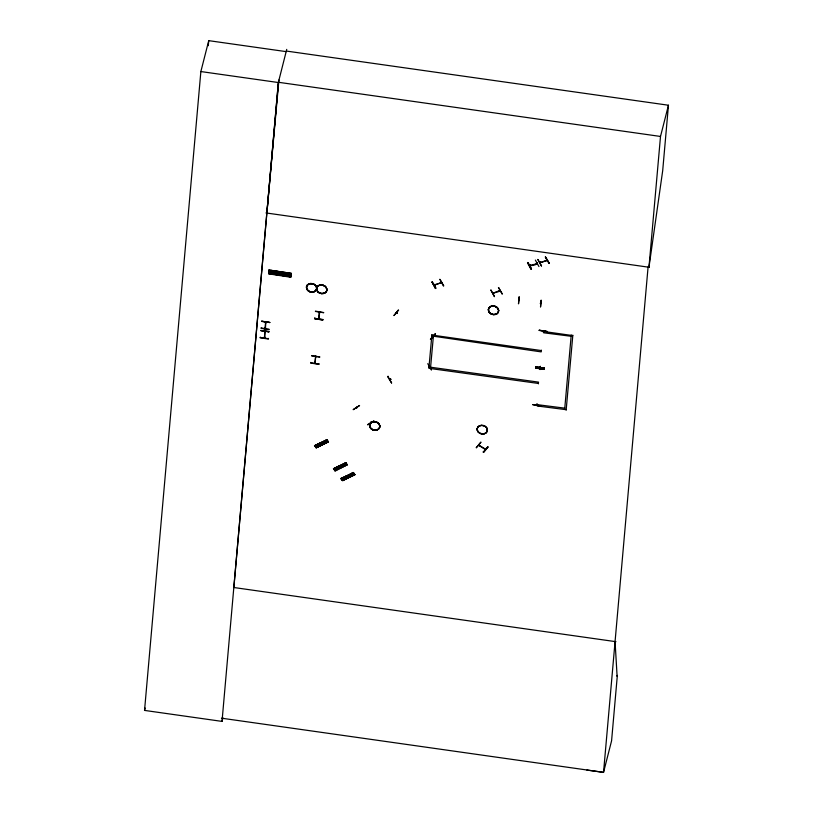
<?xml version="1.0" encoding="UTF-8"?>
<svg xmlns="http://www.w3.org/2000/svg" width="813" height="813" viewBox="0 0 813 813"><rect width="100%" height="100%" fill="white"/><g stroke="black" fill="none" stroke-linecap="round" stroke-linejoin="round"><path stroke-width="1.22" d="M260.841 330.566L269.052 331.704M261.664 321.298L269.875 322.436M535.879 368.045L544.08 369.234M539.202 330.322L547.413 331.501M268.646 273.412L290.902 276.786L291.247 273.381L269.022 269.957L268.656 273.554L290.871 276.766M268.676 273.209L268.727 272.68L290.942 276.105M268.717 272.751L290.973 276.115M269.022 269.987L268.9 271.146L291.125 274.499L268.961 270.617M268.971 270.475L291.196 273.768M290.891 276.562L268.676 273.148M268.94 270.709L291.176 274.174L291.247 273.31L269.022 270.16M311.511 355.789L319.712 357.08M315.424 311.44L323.625 312.731M441.662 282.853L440.91 283.158L440.941 282.335M493.582 293.32L492.637 293.28L492.861 292.751L492.759 293.544L493.44 293.361M500.28 290.698L499.538 291.44L499.304 290.871M500.158 290.475L500.056 291.267L499.263 291.115M529.802 265.302L529.7 266.095L530.604 265.505M547.2 260.434L546.377 260.699L546.478 259.906M390.687 379.041L390.809 379.264M429.701 366.572L428.878 367.313L428.725 366.734M222.925 717.828L222.02 721.395L144.541 710.41L200.862 71.554L208.738 40.65L286.206 51.636M208.291 45.711L208.738 40.65M222.02 721.395L278.331 82.53L286.735 49.38M268.503 338.381L268.402 339.011L260.19 337.852L260.292 337.212M260.831 330.667L269.042 331.826L260.892 330.383M261.054 328.188C275.048 328.991 268.707 331.338 261.105 327.944M261.644 321.399L269.855 322.558L261.705 321.115M264.804 330.901L265.048 331.938M265.18 327.629L265.008 328.767L265.129 327.7M266.003 321.552L265.831 322.761L265.627 321.643M264.733 337.019L264.479 338.076L264.794 331.226M265.109 331.897L265.19 330.82M265.881 322.619C266.003 319.174 265.241 331.867 265.363 328.056M538.47 383.462L428.878 368.319L431.906 334.651M538.582 382.13L428.99 366.998L430.595 367.161L433.39 336.196M538.369 383.848L538.491 382.517M431.794 335.972L541.184 351.887L541.407 350.169M566.265 409.701L537.19 405.982L537.403 404.274M571.112 336.287L543.643 332.791L543.856 331.084M566.163 410.087L572.83 335.19M286.359 51.056L668.459 105.233L662.697 170.628L648.967 267.243L648.073 267.121L603.541 772.35L586.915 770.084M648.063 267.203L648.957 267.335L660.502 136.452L668.459 105.233M266.867 213.067L278.92 80.02M519.101 296.999L518.501 303.849L519.192 296.786M540.787 303.391L540.34 303.656L540.564 302.873M540.442 303.361L540.848 302.914M540.533 306.938L541.153 300.109L540.554 306.714M539.182 330.424L547.393 331.633L539.253 330.139M535.858 368.147L544.07 369.356L535.919 367.872M535.94 367.222L544.151 368.421L535.93 367.252L536.031 366.612M543.257 330.556L543.074 331.755L543.165 330.678M543.572 331.216L543.358 331.806L543.135 331.074M539.934 368.279L539.751 369.488L539.741 368.797M543.369 331.734L543.541 330.596M543.46 331.196L543.419 331.765M536.956 405.199L536.722 404.671M540.218 368.33L540.035 369.458L540.249 368.95M540.137 368.919L539.68 369.336M540.289 366.744L540.279 367.466L540.401 366.368M544.141 368.462L544.243 367.822M540.818 406.195L540.919 405.555M356.714 407.222L356.47 408.116L356.643 407.628M270.953 273.768L271.298 270.373M272.457 274.001L272.802 270.607M274.713 274.337L275.058 270.942M276.715 274.642L277.06 271.237M278.971 274.977L279.316 271.583M288.645 276.44L288.991 273.046M479.446 444.874L479.162 445.656L478.623 444.721M485.656 448.878L485.27 449.477L484.7 448.705M322.883 319.418L322.781 320.007L314.59 318.706L314.692 318.066M315.454 311.166L323.665 312.568M318.981 363.726L318.879 364.366L310.678 363.055L310.79 362.415M319.031 318.401L318.706 318.503M319.357 312.172L318.594 318.889L318.777 317.822M314.804 362.791L314.682 363.309L315.119 362.75M314.702 362.689L314.966 363.35L315.566 356.074M315.729 356.643L315.017 363.218M268.442 338.696L260.241 337.456M432.038 335.83L432.668 336.663L432.902 335.86M540.818 406.154L532.647 404.61L540.858 405.829M290.942 276.247L290.83 277.233L268.605 273.849L268.747 272.762M310.718 362.74L318.92 364.051M314.59 318.696L322.802 319.946M144.541 710.41L145.151 708.032M265.627 322.395L265.719 321.511M265.831 322.761L266.003 321.623M265.434 328.208L265.465 327.669M265.546 327.751L265.353 328.676M264.906 330.779L264.652 331.826M265.008 332.019L265.262 330.972M264.367 336.897L264.54 338.045L265.109 331.419M264.652 336.938L264.195 337.964M319.479 311.725L319.275 312.934L319.763 311.775M319.275 312.934L319.357 312.243M319.062 317.873L318.869 319.001L319.672 312.365M319.092 318.422L318.94 318.97M311.562 355.616L319.753 356.917M315.851 356.124L315.739 356.572M315.718 357.293L315.922 356.277M314.661 363.208L314.875 362.171M315.159 362.222L314.966 363.279L315.231 362.303M315.922 445.046L317.466 447.069M316.755 444.64L318.3 446.662M315.881 447.475L328.015 441.347L328.452 441.835L316.186 447.79L314.499 445.748L326.785 439.721L328.472 441.784L316.227 447.678M318.005 444.03L319.55 446.052M319.103 443.492L320.657 445.504M320.352 442.882L321.897 444.894M334.834 468.024L336.379 470.046M335.657 467.617L337.212 469.629M336.907 467.008L338.452 469.02M338.015 466.459L339.56 468.481M359.559 405.474L353.309 409.447M339.265 465.849L340.81 467.871M356.246 407.892L356.379 407.333M356.775 407.963L356.897 407.415M341.064 478.39L341.43 479.162L353.716 473.156L353.37 472.719M342.314 477.78L343.858 479.792M343.137 477.363L344.692 479.385M353.503 472.902L341.104 478.755L353.177 472.465L354.946 474.782L342.608 480.402M344.387 476.753L345.932 478.776M345.495 476.215L347.039 478.237M346.745 475.605L348.289 477.627M398.299 310.017L394.051 315.312M367.72 424.538L374.041 420.941L367.791 424.914M396.358 312.568L396.338 313.168L396.52 312.385M396.947 312.995L396.957 313.523L397.242 313.005M397.181 312.731L396.835 313.442M370.606 422.862L370.515 422.14M371.013 422.191L370.86 422.669M388.136 376.226L387.659 376.622L391.561 382.964M390.016 379.051L389.945 379.874L390.189 379.376M390.535 378.888L390.728 379.59M432.353 281.857L435.565 288.513L431.998 282.009L436.042 288.117M434.315 284.55L435.067 284.987L434.416 285.241M434.355 284.459L434.244 285.251L441.774 282.406M435.107 284.56L434.955 285.099L434.864 284.296M443.39 285.983L439.863 279.245L443.796 285.83M441.459 282.162L440.717 282.853M441.54 282.975L441.652 282.182M430.524 338.94L430.839 339.438L435.504 334.123L430.839 339.428M432.303 335.566L432.049 336.297L432.658 336.125M431.957 336.145L432.425 335.556M432.994 336.013L432.292 336.033M427.76 363.655L431.408 370.088M428.766 367.283L428.878 366.49M429.101 366.551L428.959 367.303L429.386 366.328M429.579 366.348L428.878 367.273M490.849 290.18L494.487 296.674L490.971 289.936M493.461 293.402L493.623 292.853M498.725 287.65L502.312 294.143L498.43 287.548M499.649 290.983L499.416 291.45L499.456 290.627M499.965 290.454L492.708 293.3L500.097 291.176M476.286 447.678L480.92 442.14M478.603 445.321L478.776 444.538M478.623 445.29L478.969 444.569M479.274 445.656L479.477 444.975M531.499 268.961L527.85 262.518M527.81 262.69L531.428 269.215L527.911 262.487M519.029 299.824L518.999 300.16M519.314 299.865L518.887 300.617M519.365 300.078L518.836 300.302M529.69 265.414L537.027 263.747L537.098 263.016M529.985 265.627C529.934 266.003 538.714 264.753 536.397 263.168L536.986 263.026M529.71 265.78L530.32 265.129M530.279 265.607L530.432 265.17M530.401 265.942L530.564 265.404M483.572 452.313L488.085 446.916L483.583 452.343L483.257 451.845M484.965 448.441L484.69 449.111M484.619 449.03L485.087 448.43M485.331 449L485.341 449.528L485.564 448.725M535.371 260.089L538.948 266.573M536.905 263.006L536.295 263.656M537.84 259.479L541.428 265.963M536.997 263.808L537.22 263.249M539.781 262.152L540.482 262.335M539.893 262.04C539.334 263.432 541.163 262.66 540.411 261.867M540.076 262.365L539.862 262.863L546.885 260.19M540.645 262.142L540.533 262.589M545.34 257.081L549.344 263.432L545.452 256.827M546.295 260.394L546.997 259.743M547.312 259.987L547.078 260.556L547.19 259.764M543.358 331.806L543.541 330.667M540.056 366.937L539.934 367.456L540.371 366.419M540.36 366.897L540.259 367.415L539.903 366.836M540.035 369.529L540.208 368.401M536.783 404.051L536.895 405.159L536.671 404.508M537.068 404.091L536.926 405.138M571.234 334.966L564.659 409.478M564.781 408.156L537.312 404.661M547.108 260.495L539.862 262.802M390.647 379.641L389.864 379.6L390.535 379.386M539.944 366.836L539.903 367.313M435.565 288.503L432.018 281.989M537.871 259.459L541.519 265.953M531.021 269.337L527.474 262.833M476.316 447.77L480.798 442.313M483.196 452.109L487.83 446.764M393.99 315.566L398.604 310.2M396.317 313.096L397.161 313.33M428.644 367.019L429.274 366.775M353.249 409.711L359.488 405.646M434.254 284.946L441.53 282.629M387.974 376.49L391.612 382.984M314.499 445.748L326.938 439.752L327.222 440.209L315.027 446.439L327.314 440.422M314.712 446.032L326.999 440.026M314.651 445.768L327.233 440.148L315.038 446.439M315.769 447.414L328.025 441.368M315.729 447.363L328.239 441.652M316.186 447.872L328.32 441.764M333.554 468.816L345.688 462.699L347.375 464.751L335.18 471.042L333.401 468.705L345.84 462.729L346.145 463.207L333.94 469.416L346.226 463.4M333.737 469.152L346.145 463.125L333.604 468.979L333.95 469.416M347.131 464.599L334.793 470.453M347.08 464.355L334.661 470.381L335.078 470.818M334.844 470.605L347.375 464.751M354.641 474.386L342.121 480.107L354.824 474.548L342.639 480.778L340.891 478.481L353.401 472.76M353.625 472.871L341.338 478.887M342.121 480.107L354.559 474.111M265.607 321.958L264.987 328.676M478.735 445.036L485.442 449.183M545.421 257.02L549.039 263.493M660.502 136.452L278.402 82.276L233.859 587.514L615.959 641.691M200.862 71.554L278.331 82.53M265.973 212.935L648.967 267.243M543.755 331.47L572.728 335.576M431.815 335.037L541.306 350.555M221.441 718.174L603.541 772.35L611.579 740.806L617.341 675.41L617.108 676.314L615.065 641.559M346.023 463.146L333.858 469.213M354.702 474.467L342.324 480.361L354.854 474.589M478.583 445.219L485.31 449.467M396.317 313.066L397.069 313.178M353.685 473.136L341.419 479.162M344.58 463.349L346.135 465.361M352.059 473.095L353.614 475.117M325.678 440.372L327.222 442.394M535.97 366.897L544.192 368.065L535.98 366.856M314.631 318.35L322.842 319.621L314.641 318.31M435.189 333.879L430.463 339.194L435.189 333.879M307.7 290.282A5.193 4.248 14.3 0 0 316.45 289.591A5.193 4.248 14.3 0 0 310.627 283.493A5.193 4.248 14.3 0 0 307.7 290.282M307.741 290.19A5.152 4.217 14.3 0 0 316.43 289.509A5.152 4.217 14.3 0 0 310.647 283.452A5.152 4.217 14.3 0 0 307.741 290.19M307.69 290.393A5.163 4.228 14.3 0 0 316.389 289.702A5.193 4.248 14.3 0 0 310.596 283.615A5.193 4.248 14.3 0 0 307.67 290.404A5.193 4.248 14.3 0 0 316.42 289.713A5.163 4.228 14.3 0 0 310.596 283.635A5.163 4.228 14.3 0 0 307.69 290.393M370.779 428.492A5.193 4.248 14.3 0 0 379.519 427.801A5.193 4.248 14.3 0 0 373.706 421.713A5.193 4.248 14.3 0 0 370.779 428.492A5.163 4.228 14.3 0 0 379.498 427.801A5.163 4.228 14.3 0 0 373.706 421.734A5.163 4.228 14.3 0 0 370.799 428.481M370.85 428.278A5.163 4.228 14.3 0 0 379.549 427.597A5.163 4.228 14.3 0 0 373.756 421.53A5.163 4.228 14.3 0 0 370.85 428.278M370.799 428.38A5.193 4.248 14.3 0 0 379.559 427.689A5.193 4.248 14.3 0 0 373.726 421.581A5.193 4.248 14.3 0 0 370.799 428.38M317.812 291.847A5.193 4.248 14.3 0 0 326.572 291.156A5.193 4.248 14.3 0 0 320.749 285.048A5.193 4.248 14.3 0 0 317.812 291.847A5.163 4.228 14.3 0 0 326.541 291.145A5.163 4.228 14.3 0 0 320.749 285.078A5.163 4.228 14.3 0 0 317.842 291.826M317.893 291.633A5.152 4.217 14.3 0 0 326.582 290.942A5.152 4.217 14.3 0 0 320.8 284.896A5.193 4.248 14.3 0 0 317.842 291.725A5.193 4.248 14.3 0 0 326.602 291.034A5.193 4.248 14.3 0 0 320.779 284.936A5.152 4.217 14.3 0 0 317.893 291.633M489.609 312.842A5.193 4.248 14.3 0 0 498.349 312.151A5.193 4.248 14.3 0 0 492.526 306.064A5.193 4.248 14.3 0 0 489.609 312.842A5.163 4.228 14.3 0 0 498.328 312.151A5.163 4.228 14.3 0 0 492.536 306.084A5.163 4.228 14.3 0 0 489.619 312.832M489.67 312.649A5.163 4.228 14.3 0 0 498.369 311.958A5.163 4.228 14.3 0 0 492.587 305.891A5.163 4.228 14.3 0 0 489.67 312.649M489.629 312.731A5.193 4.248 14.3 0 0 498.379 312.04A5.193 4.248 14.3 0 0 492.556 305.942A5.193 4.248 14.3 0 0 489.629 312.731M478.369 432.211A5.193 4.248 14.3 0 0 487.109 431.52A5.193 4.248 14.3 0 0 481.296 425.423A5.193 4.248 14.3 0 0 478.369 432.211A5.163 4.228 14.3 0 0 487.089 431.51A5.163 4.228 14.3 0 0 481.296 425.443A5.163 4.228 14.3 0 0 478.39 432.201M478.44 431.998A5.163 4.228 14.3 0 0 487.139 431.307A5.163 4.228 14.3 0 0 481.347 425.24A5.163 4.228 14.3 0 0 478.44 431.998"/></g></svg>
